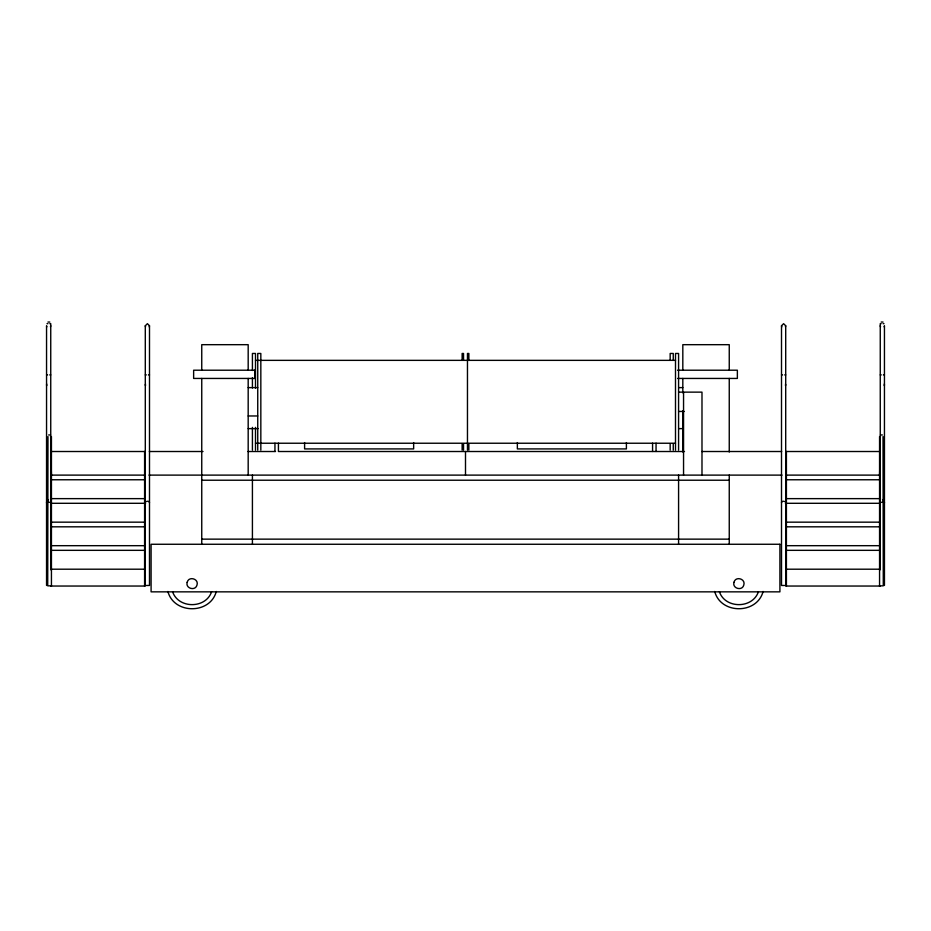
<?xml version="1.0" encoding="UTF-8"?>
<svg xmlns="http://www.w3.org/2000/svg" width="931" height="931" viewBox="0 0 931 931"><rect width="100%" height="100%" fill="white"/><g stroke="black" fill="none" stroke-linecap="round" stroke-linejoin="round"><path stroke-width="1.4" d="M879.562 475.113L880.26 451.512L785.997 451.512M50.46 326.839L50.74 325.78M50.74 586.041L145.294 586.041L145.294 325.78L147.401 323.674L149.495 325.78L149.495 585.471L146.353 585.471M149.216 326.839L149.495 325.78M784.647 585.471L781.505 585.471L781.505 325.78L783.599 323.674L785.706 325.78L785.706 586.041L880.26 586.041M785.415 326.839L785.706 325.78M884.171 326.839L884.45 325.78L884.45 585.471M47.714 500.494L47.97 499.563M51.193 501.425L50.507 498.888M211.616 591.709C205.832 608.932 178.368 608.932 172.572 591.709M216.283 591.476C210.301 614.483 173.888 614.483 167.906 591.476M758.428 591.709C752.632 608.932 725.168 608.932 719.384 591.709M763.094 591.476C757.112 614.483 720.699 614.483 714.717 591.476M880.493 498.888L879.807 501.425M47.947 322.056L49.809 322.056M48.645 434.963L50.507 434.963M881.192 322.056L883.053 322.056M880.493 434.963L882.355 434.963M881.424 502.368L882.355 502.112M47.016 323.674L47.947 323.674M49.809 323.674L50.74 323.674L50.74 569.772M881.192 323.674L880.26 323.674L880.26 569.772M883.053 323.674L883.985 323.674M255.501 360.355L675.499 360.355M677.559 370.212L737.364 370.212L737.364 378.44L677.559 378.44M46.55 374.902L47.597 374.902M49.692 374.902L50.74 374.902M145.294 374.902L146.353 374.902M148.448 374.902L149.495 374.902M781.505 374.902L782.552 374.902M784.647 374.902L785.706 374.902M880.26 374.902L881.308 374.902M883.403 374.902L884.45 374.902M248.181 387.622L257.736 387.622M678.722 387.622L682.819 387.622M678.583 392.137L701.986 392.137L701.986 475.113M678.583 411.455L684.238 411.455M248.181 415.971L257.736 415.971M248.181 428.621L258.038 428.621M678.594 428.621L682.819 428.621M47.97 436.581L47.714 585.843L51.438 585.843M50.507 436.581L51.438 436.581L51.438 586.193M880.493 436.581L879.562 436.581L879.562 586.193M883.03 436.581L883.286 585.843L879.562 585.843M255.501 443.237L675.499 443.237M145.003 451.512L50.74 451.512L51.438 475.113M149.356 451.512L203.016 451.512M247.972 451.512L275.518 451.512M684.483 451.512L278.427 451.512L278.427 443.179M701.881 451.512L781.644 451.512M50.74 475.113L144.596 475.113M148.96 475.113L782.04 475.113M786.404 475.113L880.26 475.113M51.438 479.768L144.596 479.768M786.404 479.768L879.562 479.768M201.748 480.221L729.252 480.221M51.438 498.632L144.596 498.632M786.404 498.632L879.562 498.632M51.438 503.299L144.596 503.299M786.404 503.299L879.562 503.299M51.438 522.163L144.596 522.163M786.404 522.163L879.562 522.163M51.438 526.818L144.596 526.818M786.404 526.818L879.562 526.818M201.748 539.142L729.252 539.142M51.438 545.682L144.596 545.682M786.404 545.682L879.562 545.682M51.438 550.337L144.596 550.337M786.404 550.337L879.562 550.337M51.438 569.202L144.596 569.202M786.404 569.202L879.562 569.202M48.645 502.112L49.576 502.368M880.26 325.78L880.54 326.839M883.03 499.563L883.286 500.494M781.505 325.78L781.784 326.839M145.294 325.78L145.585 326.839M46.829 326.839L46.55 325.78L46.55 585.471M786.404 451.512L786.404 586.193M729.252 370.212L729.252 344.679L682.819 344.679L682.819 370.212M729.252 378.44L729.252 452.024M729.252 475.113L729.252 544.263M683.552 392.137L683.552 475.113M682.819 378.44L682.819 392.87M682.819 410.641L682.819 452.024M678.583 450.127L678.583 353.466L675.499 353.466L675.499 450.127M678.583 475.113L678.583 544.263M673.264 359.936L673.264 353.466L670.169 353.466L670.169 359.936M673.264 443.656L673.264 450.127M670.169 443.656L670.169 450.127M656.052 443.179L656.052 451.465M652.573 443.179L652.573 451.465M626.4 442.574L626.4 448.917L517.357 448.917L517.357 442.574M468.863 359.936L468.863 353.466L467.467 353.466L467.467 359.936M468.863 443.656L468.863 450.127M467.467 360.355L467.467 443.237M467.467 443.656L467.467 450.127M465.5 451.512L465.5 475.113M463.533 359.936L463.533 353.466L462.137 353.466L462.137 359.936M463.533 443.656L463.533 450.127M462.137 443.656L462.137 450.127M413.643 442.574L413.643 448.917L304.6 448.917L304.6 442.574M274.948 443.179L274.948 451.465M260.831 450.127L260.831 353.466L257.736 353.466L257.736 450.127M255.501 388.215L255.501 353.466L252.417 353.466L252.417 370.48M255.501 427.387L255.501 450.127M252.417 377.625L252.417 387.994M252.417 427.387L252.417 450.127M252.417 475.113L252.417 544.263M248.181 370.212L248.181 344.679L201.748 344.679L201.748 370.212M248.181 378.44L248.181 475.113M201.748 378.44L201.748 544.263M144.596 451.512L144.596 586.193M46.829 385.574A2.095 1.373 0 0 1 46.829 384.2M46.829 503.31A2.095 1.373 0 0 1 47.597 501.425M145.585 385.574A2.095 1.373 0 0 1 145.585 384.2M145.585 503.31A2.095 1.373 0 0 1 146.353 501.425M147.401 501.25A2.095 1.373 0 0 1 149.495 502.624M884.171 384.2A2.095 1.373 0 0 1 884.171 385.574M883.403 501.425A2.095 1.373 0 0 1 884.171 503.31M785.415 384.2A2.095 1.373 0 0 1 785.415 385.574M784.647 501.425A2.095 1.373 0 0 1 785.415 503.31M781.505 502.624A2.095 1.373 0 0 1 783.599 501.25M187.166 582.306C185.222 588.578 195.58 591.348 197.035 584.947C198.978 578.675 188.621 575.893 187.166 582.306M733.965 582.306C732.022 588.578 742.379 591.348 743.834 584.947C745.778 578.675 735.42 575.893 733.965 582.306M254.861 370.212L193.636 370.212L193.636 378.44L254.861 378.44L254.861 370.212M779.91 544.263L151.09 544.263L151.09 591.848L779.91 591.848L779.91 544.263"/></g></svg>
